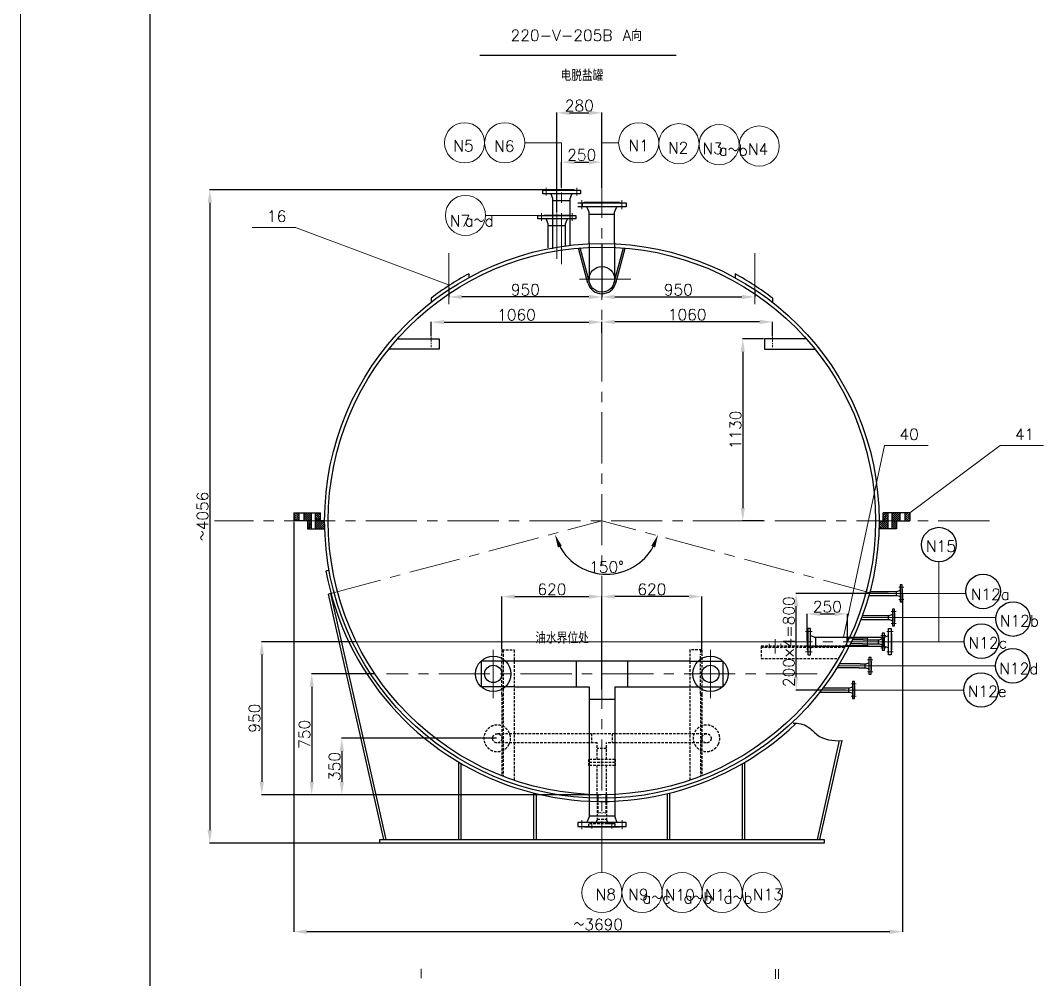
# Model space of a CAD drawing. Header units: millimetres. Extents: x 88585 to 143430, y -18275 to 16697.
# Drawn here: x 88585 to 94941, y 3338 to 9293 of the extents above; entities that cross this region are included whole.
import ezdxf
from ezdxf.enums import TextEntityAlignment as Align

# ---------------------------------------------------------------- set-up
doc = ezdxf.new("R2010")
doc.units = ezdxf.units.MM
doc.header["$PDMODE"] = 35
for name, pattern in [('CENTER', [50.8, 31.75, -6.35, 6.35, -6.35]), ('CENTERX2', [4, 2.5, -0.5, 0.5, -0.5]), ('DASHED2', [0.375, 0.25, -0.125])]:
    doc.linetypes.add(name, pattern=pattern)
doc.layers.get('Defpoints').update_dxf_attribs({"lineweight": 15})
for name, color, linetype, lineweight in [('Layer4', 7, 'Continuous', 15), ('中心线', 1, 'CENTERX2', 15), ('图层1', 3, 'Continuous', 15), ('图层2', 1, 'CENTER', 15), ('粗实线', 250, 'Continuous', 30), ('虚线', 6, 'DASHED2', 15)]:
    doc.layers.add(name, color=color, linetype=linetype, lineweight=lineweight)
doc.layers.add('细线', color=7, linetype='Continuous')
doc.styles.get("Standard").update_dxf_attribs({"font": 'txt.shx', "height": 70, "bigfont": 'hzj.shx'})
doc.linetypes.add('ZIGZAG', pattern='A,0.00254,-5.08,[131,ltypeshp.shx,S=5.08,R=0,X=-5.08,Y=0],-10.16,[131,ltypeshp.shx,S=5.08,R=180,X=5.08,Y=0],-5.08', length=20.32254)
doc.dimstyles.new('ISO-25', dxfattribs={"dimtxt": 2.5, "dimasz": 80, "dimexe": 1.25, "dimexo": 10.625, "dimgap": 20, "dimtad": 1, "dimtxsty": 'Standard', "dimcen": 2.5, "dimadec": 0, "dimazin": 0, "dimtfac": 1, "dimtmove": 0, "dimatfit": 3, "dimfxl": 0, "dimarcsym": 0})
doc.dimstyles.new('ISO-25$0', dxfattribs={"dimscale": 0.5, "dimtxt": 400, "dimasz": 3, "dimexe": 0.5, "dimexo": 0.625, "dimgap": 3, "dimtad": 1, "dimzin": 9, "dimdsep": 46, "dimtxsty": 'Standard', "dimcen": 2.5, "dimadec": 0, "dimazin": 0, "dimtfac": 1, "dimtmove": 0, "dimatfit": 3, "dimfxl": 0, "dimtolj": 1, "dimtzin": 0, "dimarcsym": 0})

# ---------------------------------------------------------------- blocks, each defined once
blk = doc.blocks.new('*D119')
at = {"layer": 'Defpoints', "color": 0}
for p in [(92197.1, 5716.1), (92817.6, 5385.4), (92197.1, 5235.9)]:
    blk.add_point(p, dxfattribs=at)
at = {"layer": '图层1', "color": 0, "lineweight": -2}
for p, q in [((92197.1, 5240.9), (92197.1, 5717.4)), ((92737.6, 5716.1), (92277.1, 5716.1)), ((92817.6, 5390.4), (92817.6, 5717.4))]:
    blk.add_line(p, q, dxfattribs=at)
at = {"layer": '图层1', "color": 0}
for points in [[(92277.1, 5729.5), (92277.1, 5702.8), (92197.1, 5716.1)], [(92737.6, 5729.5), (92737.6, 5702.8), (92817.6, 5716.1)]]:
    blk.add_solid(points, dxfattribs=at)
at = {"layer": '图层1', "color": 0, "insert": (92507.3, 5761.1), "char_height": 70, "attachment_point": 5}
blk.add_mtext('620', dxfattribs=at)
blk = doc.blocks.new('*D120')
at = {"layer": 'Defpoints', "color": 0}
for p in [(92197.1, 5715.8), (91576.6, 5385.4), (92197.1, 5136.2)]:
    blk.add_point(p, dxfattribs=at)
at = {"layer": '图层1', "color": 0, "lineweight": -2}
for p, q in [((91576.6, 5390.4), (91576.6, 5717.1)), ((91656.6, 5715.8), (92117.1, 5715.8)), ((92197.1, 5141.2), (92197.1, 5717.1))]:
    blk.add_line(p, q, dxfattribs=at)
at = {"layer": '图层1', "color": 0}
for points in [[(91656.6, 5729.1), (91656.6, 5702.5), (91576.6, 5715.8)], [(92117.1, 5729.1), (92117.1, 5702.5), (92197.1, 5715.8)]]:
    blk.add_solid(points, dxfattribs=at)
at = {"layer": '图层1', "color": 0, "insert": (91886.8, 5760.8), "char_height": 70, "attachment_point": 5}
blk.add_mtext('620', dxfattribs=at)
blk = doc.blocks.new('*D121')
at = {"layer": 'Defpoints', "color": 0}
for p in [(93207.1, 7315.9), (93072.5, 6185.9), (93207.1, 6185.9)]:
    blk.add_point(p, dxfattribs=at)
at = {"layer": '图层1', "color": 0, "lineweight": -2}
for p, q in [((93202.1, 7315.9), (93071.2, 7315.9)), ((93072.5, 7235.9), (93072.5, 6265.9)), ((93202.1, 6185.9), (93071.2, 6185.9))]:
    blk.add_line(p, q, dxfattribs=at)
at = {"layer": '图层1', "color": 0}
for points in [[(93059.2, 7235.9), (93085.8, 7235.9), (93072.5, 7315.9)], [(93059.2, 6265.9), (93085.8, 6265.9), (93072.5, 6185.9)]]:
    blk.add_solid(points, dxfattribs=at)
at = {"layer": '图层1', "color": 0, "insert": (93027.5, 6750.9), "char_height": 70, "attachment_point": 5, "rotation": 90}
blk.add_mtext('1130', dxfattribs=at)
blk = doc.blocks.new('*D122')
at = {"layer": 'Defpoints', "color": 0}
for p in [(92197.1, 7421.3), (92197.1, 7348.3), (93257.1, 7328.3)]:
    blk.add_point(p, dxfattribs=at)
at = {"layer": '图层1', "color": 0, "lineweight": -2}
for p, q in [((92197.1, 7353.3), (92197.1, 7422.5)), ((93177.1, 7421.3), (92277.1, 7421.3)), ((93257.1, 7333.3), (93257.1, 7422.5))]:
    blk.add_line(p, q, dxfattribs=at)
at = {"layer": '图层1', "color": 0}
for points in [[(92277.1, 7434.6), (92277.1, 7408), (92197.1, 7421.3)], [(93177.1, 7434.6), (93177.1, 7408), (93257.1, 7421.3)]]:
    blk.add_solid(points, dxfattribs=at)
at = {"layer": '图层1', "color": 0, "insert": (92727.1, 7466.3), "char_height": 70, "attachment_point": 5}
blk.add_mtext('1060', dxfattribs=at)
blk = doc.blocks.new('*D123')
at = {"layer": 'Defpoints', "color": 0}
for p in [(92197.1, 7420), (91137.1, 7328.3), (92197.1, 7353.3)]:
    blk.add_point(p, dxfattribs=at)
at = {"layer": '图层1', "color": 0, "lineweight": -2}
for p, q in [((91137.1, 7333.3), (91137.1, 7421.3)), ((91217.1, 7420), (92117.1, 7420)), ((92197.1, 7358.3), (92197.1, 7421.3))]:
    blk.add_line(p, q, dxfattribs=at)
at = {"layer": '图层1', "color": 0}
for points in [[(91217.1, 7433.4), (91217.1, 7406.7), (91137.1, 7420)], [(92117.1, 7433.4), (92117.1, 7406.7), (92197.1, 7420)]]:
    blk.add_solid(points, dxfattribs=at)
at = {"layer": '图层1', "color": 0, "insert": (91667.1, 7465), "char_height": 70, "attachment_point": 5}
blk.add_mtext('1060', dxfattribs=at)
blk = doc.blocks.new('*D136')
at = {"layer": 'Defpoints', "color": 0}
for p in [(92197.1, 8413), (91947.1, 8251.5), (92197.1, 8248.8)]:
    blk.add_point(p, dxfattribs=at)
at = {"layer": '图层1', "color": 0, "lineweight": -2}
for p, q in [((91947.1, 8256.5), (91947.1, 8414.3)), ((92027.1, 8413), (92117.1, 8413)), ((92197.1, 8253.8), (92197.1, 8414.3))]:
    blk.add_line(p, q, dxfattribs=at)
at = {"layer": '图层1', "color": 0}
for points in [[(92027.1, 8426.3), (92027.1, 8399.7), (91947.1, 8413)], [(92117.1, 8426.3), (92117.1, 8399.7), (92197.1, 8413)]]:
    blk.add_solid(points, dxfattribs=at)
at = {"layer": '图层1', "color": 0, "insert": (92072.1, 8458), "char_height": 70, "attachment_point": 5}
blk.add_mtext('250', dxfattribs=at)
blk = doc.blocks.new('*D139')
at = {"layer": 'Defpoints', "color": 0}
for p in [(92197.1, 7907.9), (91247.1, 7638.9), (91247.1, 7576.3)]:
    blk.add_point(p, dxfattribs=at)
at = {"layer": '图层1', "color": 0, "lineweight": -2}
for p, q in [((92197.1, 7902.9), (92197.1, 7575.1)), ((91247.1, 7633.9), (91247.1, 7575.1)), ((92117.1, 7576.3), (91327.1, 7576.3))]:
    blk.add_line(p, q, dxfattribs=at)
at = {"layer": '图层1', "color": 0}
for points in [[(91327.1, 7589.7), (91327.1, 7563), (91247.1, 7576.3)], [(92117.1, 7589.7), (92117.1, 7563), (92197.1, 7576.3)]]:
    blk.add_solid(points, dxfattribs=at)
at = {"layer": '图层1', "color": 0, "insert": (91722.1, 7621.3), "char_height": 70, "attachment_point": 5}
blk.add_mtext('950', dxfattribs=at)
blk = doc.blocks.new('*D140')
at = {"layer": 'Defpoints', "color": 0}
for p in [(92197.1, 7870.4), (93147.1, 7622.1), (93147.1, 7576.3)]:
    blk.add_point(p, dxfattribs=at)
at = {"layer": '图层1', "color": 0, "lineweight": -2}
for p, q in [((92197.1, 7865.4), (92197.1, 7575.1)), ((92277.1, 7576.3), (93067.1, 7576.3)), ((93147.1, 7617.1), (93147.1, 7575.1))]:
    blk.add_line(p, q, dxfattribs=at)
at = {"layer": '图层1', "color": 0}
for points in [[(92277.1, 7589.7), (92277.1, 7563), (92197.1, 7576.3)], [(93067.1, 7589.7), (93067.1, 7563), (93147.1, 7576.3)]]:
    blk.add_solid(points, dxfattribs=at)
at = {"layer": '图层1', "color": 0, "insert": (92672.1, 7621.3), "char_height": 70, "attachment_point": 5}
blk.add_mtext('950', dxfattribs=at)
blk = doc.blocks.new('*D253')
at = {"layer": 'Defpoints', "color": 0}
for p in [(90671.5, 5435.9), (90084.6, 4485.9), (92197.1, 4485.9)]:
    blk.add_point(p, dxfattribs=at)
at = {"layer": '图层1', "color": 0, "lineweight": -2}
for p, q in [((90666.5, 5435.9), (90083.4, 5435.9)), ((90084.6, 5355.9), (90084.6, 4565.9)), ((92192.1, 4485.9), (90083.4, 4485.9))]:
    blk.add_line(p, q, dxfattribs=at)
at = {"layer": '图层1', "color": 0}
for points in [[(90071.3, 5355.9), (90097.9, 5355.9), (90084.6, 5435.9)], [(90071.3, 4565.9), (90097.9, 4565.9), (90084.6, 4485.9)]]:
    blk.add_solid(points, dxfattribs=at)
at = {"layer": '图层1', "color": 0, "insert": (90039.6, 4960.9), "char_height": 70, "attachment_point": 5, "rotation": 90}
blk.add_mtext('950', dxfattribs=at)
blk = doc.blocks.new('*D254')
at = {"layer": 'Defpoints', "color": 0}
for p in [(90787.3, 5235.9), (90394.8, 4485.9), (92192.1, 4485.9)]:
    blk.add_point(p, dxfattribs=at)
at = {"layer": '图层1', "color": 0, "lineweight": -2}
for p, q in [((90782.3, 5235.9), (90393.6, 5235.9)), ((90394.8, 5155.9), (90394.8, 4565.9)), ((92187.1, 4485.9), (90393.6, 4485.9))]:
    blk.add_line(p, q, dxfattribs=at)
at = {"layer": '图层1', "color": 0}
for points in [[(90381.5, 5155.9), (90408.2, 5155.9), (90394.8, 5235.9)], [(90381.5, 4565.9), (90408.2, 4565.9), (90394.8, 4485.9)]]:
    blk.add_solid(points, dxfattribs=at)
at = {"layer": '图层1', "color": 0, "insert": (90349.8, 4860.9), "char_height": 70, "attachment_point": 5, "rotation": 90}
blk.add_mtext('750', dxfattribs=at)
blk = doc.blocks.new('*D255')
at = {"layer": 'Defpoints', "color": 0}
for p in [(92226.1, 6185.9), (92226.1, 6185.9), (92086.1, 5885.7), (90543.5, 5735), (93908.7, 5735)]:
    blk.add_point(p, dxfattribs=at)
at = {"layer": '图层1', "color": 0, "lineweight": -2}
blk.add_arc((92226.1, 6185.9), 331.2, 208.87181, 331.12819, dxfattribs=at)
at = {"layer": '图层1', "color": 0}
for points in [[(91923.7, 6021), (91948.4, 6030.9), (91906.1, 6100.2)], [(92503.8, 6030.9), (92528.5, 6021), (92546.1, 6100.2)]]:
    blk.add_solid(points, dxfattribs=at)
at = {"layer": '图层1', "color": 0, "insert": (92226.1, 5899.7), "char_height": 70, "attachment_point": 5}
blk.add_mtext('150°', dxfattribs=at)
blk = doc.blocks.new('*D256')
at = {"layer": 'Defpoints', "color": 0}
for p in [(93403.9, 5735.9), (93980.6, 5735.9), (93716.9, 5135.9)]:
    blk.add_point(p, dxfattribs=at)
at = {"layer": '图层1', "color": 0, "lineweight": -2}
for p, q in [((93975.6, 5735.9), (93402.6, 5735.9)), ((93403.9, 5215.9), (93403.9, 5655.9)), ((93711.9, 5135.9), (93402.6, 5135.9))]:
    blk.add_line(p, q, dxfattribs=at)
at = {"layer": '图层1', "color": 0}
for points in [[(93390.6, 5655.9), (93417.2, 5655.9), (93403.9, 5735.9)], [(93390.6, 5215.9), (93417.2, 5215.9), (93403.9, 5135.9)]]:
    blk.add_solid(points, dxfattribs=at)
at = {"layer": '图层1', "color": 0, "insert": (93358.9, 5435.9), "char_height": 70, "attachment_point": 5, "rotation": 90}
blk.add_mtext('200×4=800', dxfattribs=at)
blk = doc.blocks.new('*D272')
at = {"layer": 'Defpoints', "color": 0}
for p in [(93722.7, 5608.3), (93472.7, 5435.9), (93722.7, 5435.9)]:
    blk.add_point(p, dxfattribs=at)
at = {"layer": '图层1', "color": 0, "lineweight": -2}
for p, q in [((93472.7, 5440.9), (93472.7, 5609.5)), ((93552.7, 5608.3), (93642.7, 5608.3)), ((93722.7, 5440.9), (93722.7, 5609.5))]:
    blk.add_line(p, q, dxfattribs=at)
at = {"layer": '图层1', "color": 0}
for points in [[(93552.7, 5621.6), (93552.7, 5594.9), (93472.7, 5608.3)], [(93642.7, 5621.6), (93642.7, 5594.9), (93722.7, 5608.3)]]:
    blk.add_solid(points, dxfattribs=at)
at = {"layer": '图层1', "color": 0, "insert": (93597.7, 5653.3), "char_height": 70, "attachment_point": 5}
blk.add_mtext('250', dxfattribs=at)
blk = doc.blocks.new('*D301')
at = {"layer": 'Defpoints', "color": 0}
for p in [(91547.1, 4835.9), (90581.7, 4485.9), (92197.1, 4485.9)]:
    blk.add_point(p, dxfattribs=at)
at = {"layer": '图层1', "color": 0, "lineweight": -2}
for p, q in [((91542.1, 4835.9), (90580.4, 4835.9)), ((90581.7, 4755.9), (90581.7, 4565.9)), ((92192.1, 4485.9), (90580.4, 4485.9))]:
    blk.add_line(p, q, dxfattribs=at)
at = {"layer": '图层1', "color": 0}
for points in [[(90568.4, 4755.9), (90595, 4755.9), (90581.7, 4835.9)], [(90568.4, 4565.9), (90595, 4565.9), (90581.7, 4485.9)]]:
    blk.add_solid(points, dxfattribs=at)
at = {"layer": '图层1', "color": 0, "insert": (90536.7, 4660.9), "char_height": 70, "attachment_point": 5, "rotation": 90}
blk.add_mtext('350', dxfattribs=at)
blk = doc.blocks.new('*D302')
at = {"layer": 'Defpoints', "color": 0}
for p in [(92028.1, 8241.6), (89761.6, 4185.9), (93577.1, 4185.9)]:
    blk.add_point(p, dxfattribs=at)
at = {"layer": '图层1', "color": 0, "lineweight": -2}
for p, q in [((92023.1, 8241.6), (89760.4, 8241.6)), ((89761.6, 8161.6), (89761.6, 4265.9)), ((93572.1, 4185.9), (89760.4, 4185.9))]:
    blk.add_line(p, q, dxfattribs=at)
at = {"layer": '图层1', "color": 0}
for points in [[(89748.3, 8161.6), (89774.9, 8161.6), (89761.6, 8241.6)], [(89748.3, 4265.9), (89774.9, 4265.9), (89761.6, 4185.9)]]:
    blk.add_solid(points, dxfattribs=at)
at = {"layer": '图层1', "color": 0, "insert": (89716.6, 6213.8), "char_height": 70, "attachment_point": 5, "rotation": 90}
blk.add_mtext('～4056', dxfattribs=at)
blk = doc.blocks.new('*D305')
at = {"layer": 'Defpoints', "color": 0}
for p in [(90284.6, 6185.9), (94065.5, 5735.9), (90284.6, 3635)]:
    blk.add_point(p, dxfattribs=at)
at = {"layer": '图层1', "color": 0, "lineweight": -2}
for p, q in [((90284.6, 6180.9), (90284.6, 3633.8)), ((94065.5, 5730.9), (94065.5, 3633.8)), ((93985.5, 3635), (90364.6, 3635))]:
    blk.add_line(p, q, dxfattribs=at)
at = {"layer": '图层1', "color": 0}
for points in [[(90364.6, 3648.4), (90364.6, 3621.7), (90284.6, 3635)], [(93985.5, 3648.4), (93985.5, 3621.7), (94065.5, 3635)]]:
    blk.add_solid(points, dxfattribs=at)
at = {"layer": '图层1', "color": 0, "insert": (92175, 3680), "char_height": 70, "attachment_point": 5}
blk.add_mtext('～3690', dxfattribs=at)
blk = doc.blocks.new('*D307')
at = {"layer": 'Defpoints', "color": 0}
for p in [(92197.1, 8719.4), (92197.1, 8253.8), (91917.1, 8094.9)]:
    blk.add_point(p, dxfattribs=at)
at = {"layer": '图层1', "color": 0, "lineweight": -2}
for p, q in [((91917.1, 8099.9), (91917.1, 8720.7)), ((91997.1, 8719.4), (92117.1, 8719.4)), ((92197.1, 8258.8), (92197.1, 8720.7))]:
    blk.add_line(p, q, dxfattribs=at)
at = {"layer": '图层1', "color": 0}
for points in [[(91997.1, 8732.8), (91997.1, 8706.1), (91917.1, 8719.4)], [(92117.1, 8732.8), (92117.1, 8706.1), (92197.1, 8719.4)]]:
    blk.add_solid(points, dxfattribs=at)
at = {"layer": '图层1', "color": 0, "insert": (92057.1, 8764.4), "char_height": 70, "attachment_point": 5}
blk.add_mtext('280', dxfattribs=at)

msp = doc.modelspace()

# ---------------------------------------------------------------- hatches: boundary and pattern name
at = {"layer": '细线'}
h = msp.add_hatch(dxfattribs=at)
h.set_pattern_fill('ANSI31', color=256, scale=2.8125, style=0)
h.set_pattern_definition([(135, (89525.992, -20526.43), (6.3142426, 6.3142426), [])])
h.paths.add_polyline_path([(90418.731, 6185.9), (90418.731, 6236.125), (90450.151, 6236.125), (90450.151, 6185.9)])
h.paths.add_polyline_path([(90394.047, 6236.125), (90394.047, 6185.9), (90345.38, 6185.9), (90345.38, 6236.125)])
h.paths.add_polyline_path([(90314.874, 6185.9), (90284.618, 6185.9), (90284.618, 6236.125), (90314.874, 6236.125)])
h = msp.add_hatch(dxfattribs=at)
h.set_pattern_fill('ANSI31', color=256, scale=2.8125, style=0)
h.set_pattern_definition([(45, (94868.173, -20526.43), (-6.3142426, 6.3142426), [])])
h.paths.add_polyline_path([(93975.433, 6185.9), (93975.433, 6236.125), (93944.014, 6236.125), (93944.014, 6185.9)])
h.paths.add_polyline_path([(94000.117, 6236.125), (94000.117, 6185.9), (94048.785, 6185.9), (94048.785, 6236.125)])
h.paths.add_polyline_path([(94079.29, 6185.9), (94109.547, 6185.9), (94109.547, 6236.125), (94079.29, 6236.125)])
h = msp.add_hatch(dxfattribs=at)
h.set_pattern_fill('ANSI31', color=256, scale=2.8125, angle=90, style=0)
h.set_pattern_definition([(45, (89525.992, -20526.43), (6.3142426, -6.3142426), [])])
h.paths.add_polyline_path([(90475.082, 6185.9, 0.01710205), (90476.801, 6135.676), (90418.731, 6135.676), (90418.731, 6185.9)])
h.paths.add_polyline_path([(90394.047, 6135.676), (90367.696, 6135.676), (90367.696, 6185.9), (90394.047, 6185.9)])
h = msp.add_hatch(dxfattribs=at)
h.set_pattern_fill('ANSI31', color=256, scale=2.8125, angle=90, style=0)
h.set_pattern_definition([(135, (94868.173, -20526.43), (-6.3142426, -6.3142426), [])])
h.paths.add_polyline_path([(93919.082, 6185.9, -0.01710205), (93917.364, 6135.676), (93975.433, 6135.676), (93975.433, 6185.9)])
h.paths.add_polyline_path([(94000.117, 6135.676), (94026.468, 6135.676), (94026.468, 6185.9), (94000.117, 6185.9)])

# ---------------------------------------------------------------- linework, layer by layer
at = {"layer": 'Layer4'}
for p, q in [((90293.934, 8007.297), (90024.399, 8007.297)), ((90293.934, 8007.297), (91250.355, 7648.636)), ((93953.775, 6653.459), (93698.169, 5464.4)), ((94223.309, 6653.459), (93953.775, 6653.459)), ((94671.283, 6653.459), (94109.547, 6236.125)), ((94940.818, 6653.459), (94671.283, 6653.459))]:
    msp.add_line(p, q, dxfattribs=at)
at = {"layer": '图层1', "color": 7}
for p, q in [((88585.458, -2394.021), (88585.458, 16696.732)), ((91947.082, 8533.242), (91718.662, 8533.242)), ((91947.082, 8251.502), (91947.082, 8533.242)), ((92197.082, 8427.391), (92197.082, 8533.242)), ((92197.082, 8533.242), (92301.441, 8533.242)), ((94036.442, 5735.9), (94458.286, 5735.9)), ((93987.68, 5585.9), (94644.086, 5585.9)), ((93922.697, 5435.9), (94447.717, 5435.9)), ((93839.199, 5285.9), (94641.7, 5285.9)), ((93734.057, 5135.9), (94445.132, 5135.9)), ((92197.082, 4003.105), (92197.082, 4185.9))]:
    msp.add_line(p, q, dxfattribs=at)
at = {"layer": '图层1', "color": 0}
for p, q in [((91474.628, 8082.439), (91829.582, 8082.439)), ((94290.825, 5438.602), (94290.825, 5931.047))]:
    msp.add_line(p, q, dxfattribs=at)
at = {"layer": '图层1', "color": 7, "linetype": 'ZIGZAG', "ltscale": 6}
msp.add_line((93411.144, 5435.9), (90671.468, 5435.9), dxfattribs=at)
at = {"layer": '图层1', "color": 7}
for centre in [(91344.229, 8533.242), (91593.851, 8533.242), (92426.252, 8533.242), (92676.059, 8527.461), (92925.561, 8521.847), (93174.341, 8512.968), (91349.817, 8082.439), (92197.082, 3878.294), (92447.019, 3878.294), (92695.479, 3878.294), (92944.241, 3878.294), (93194.635, 3878.294)]:
    msp.add_circle(centre, 124.811, dxfattribs=at)
for centre, start, end in [((93726.705, 5458.7), 146.6015115, 213.3984885), ((93726.705, 5435.9), 146.6015115, 213.3984885), ((93726.705, 5413.1), 146.6015115, 213.3984885), ((93709.415, 5447.3), 326.6015115, 33.3984885), ((93709.415, 5424.5), 326.6015115, 33.3984885), ((93855.606, 5447.3), 146.6015115, 213.3984885), ((93855.606, 5424.5), 146.6015115, 213.3984885), ((93838.316, 5458.7), 326.6015115, 33.3984885), ((93838.316, 5435.9), 326.6015115, 33.3984885), ((93838.316, 5413.1), 326.6015115, 33.3984885), ((92174.282, 4381.95), 236.6015115, 303.3984885), ((92185.682, 4364.66), 56.6015115, 123.3984885), ((92197.082, 4381.95), 236.6015115, 303.3984885), ((92208.482, 4364.66), 56.6015115, 123.3984885), ((92219.882, 4381.95), 236.6015115, 303.3984885)]:
    msp.add_arc(centre, 10.355, start, end, dxfattribs=at)
at = {"layer": '图层2', "ltscale": 10}
for p, q in [((92197.082, 4003.105), (92197.082, 8427.391)), ((91947.082, 7779.891), (91947.082, 8251.502)), ((91917.082, 7812.247), (91917.082, 8094.916)), ((91247.082, 7530.529), (91247.082, 7873.277)), ((93147.082, 7530.529), (93147.082, 7873.277)), ((92376.59, 7685.9), (92017.574, 7685.9)), ((94604.19, 6185.9), (89789.975, 6185.9)), ((90514.44, 5735.037), (92197.082, 6185.9)), ((93879.725, 5735.037), (92197.082, 6185.9)), ((93865.46, 5735.9), (94065.46, 5735.9)), ((93817.571, 5585.9), (94017.571, 5585.9)), ((93235.697, 5394.717), (93235.697, 5422.256)), ((93272.697, 5362.463), (93272.697, 5452.337)), ((93309.697, 5394.717), (93309.697, 5422.256)), ((94013.79, 5435.9), (93411.144, 5435.9)), ((93753.837, 5435.9), (93953.837, 5435.9)), ((91522.582, 5085.902), (91522.582, 5385.899)), ((92871.582, 5085.9), (92871.582, 5385.9)), ((93672.204, 5285.9), (93872.204, 5285.9)), ((93534.057, 5235.9), (90860.108, 5235.9)), ((93569.483, 5135.9), (93769.483, 5135.9))]:
    msp.add_line(p, q, dxfattribs=at)
at = {"layer": '图层2', "color": 7, "ltscale": 2}
for p, q in [((91852.082, 8205.612), (91852.082, 8253.612)), ((92042.082, 8205.612), (92042.082, 8253.612)), ((92072.082, 8121.9), (92072.082, 8177.9)), ((92322.082, 8121.9), (92322.082, 8177.9)), ((91822.082, 8049.026), (91822.082, 8097.026)), ((92012.082, 8049.026), (92012.082, 8097.026)), ((94041.46, 5773.4), (94073.46, 5773.4)), ((94041.46, 5698.4), (94073.46, 5698.4)), ((93993.571, 5623.4), (94025.571, 5623.4)), ((93993.571, 5548.4), (94025.571, 5548.4)), ((93929.837, 5473.4), (93961.837, 5473.4)), ((93929.837, 5398.4), (93961.837, 5398.4)), ((93848.204, 5323.4), (93880.204, 5323.4)), ((93848.204, 5248.4), (93880.204, 5248.4)), ((93745.483, 5173.4), (93777.483, 5173.4)), ((93745.483, 5098.4), (93777.483, 5098.4)), ((92072.395, 4327.9), (92072.395, 4271.9)), ((92322.395, 4327.9), (92322.395, 4271.9))]:
    msp.add_line(p, q, dxfattribs=at)
at = {"layer": '图层2', "color": 7}
for p, q in [((91137.082, 7328.26), (91137.082, 7263.54)), ((93257.082, 7328.26), (93257.082, 7263.54))]:
    msp.add_line(p, q, dxfattribs=at)
at = {"layer": '图层2', "color": 7, "ltscale": 6}
for p, q in [((93502.697, 5498.4), (93462.697, 5498.4)), ((93967.174, 5498.4), (94007.174, 5498.4)), ((93502.697, 5373.4), (93462.697, 5373.4)), ((93967.174, 5373.4), (94007.174, 5373.4)), ((92134.582, 4315.9), (92134.582, 4275.9)), ((92259.582, 4315.9), (92259.582, 4275.9))]:
    msp.add_line(p, q, dxfattribs=at)
at = {"layer": '粗实线', "color": 7}
for p, q in [((89388.708, 16375.432), (89388.708, -2072.721)), ((91439.944, 9077.849), (92659.146, 9077.849)), ((91829.582, 8238.612), (92064.582, 8238.612)), ((91829.582, 8217.612), (91829.582, 8238.612)), ((92064.582, 8217.612), (91829.582, 8217.612)), ((91866.082, 8241.612), (92028.082, 8241.612)), ((91866.082, 8238.612), (91866.082, 8241.612)), ((91893.082, 8187.612), (91882.591, 8213.84)), ((92001.082, 8187.612), (92011.574, 8213.84)), ((92028.082, 8241.612), (92028.082, 8238.612)), ((92064.582, 8238.612), (92064.582, 8217.612)), ((91893.082, 7875.198), (91893.082, 8187.612)), ((91893.082, 8175.612), (92001.082, 8175.612)), ((92001.082, 7893.005), (92001.082, 8187.612)), ((92047.082, 8160.9), (92347.082, 8160.9)), ((92347.082, 8135.9), (92047.082, 8135.9)), ((92077.082, 8135.9), (92077.082, 8160.9)), ((92088.082, 8163.9), (92306.082, 8163.9)), ((92088.082, 8160.9), (92088.082, 8163.9)), ((92306.082, 8163.9), (92306.082, 8160.9)), ((92347.082, 8160.9), (92347.082, 8135.9)), ((91799.582, 8082.026), (92034.582, 8082.026)), ((91799.582, 8061.026), (91799.582, 8082.026)), ((91836.082, 8085.026), (91998.082, 8085.026)), ((91836.082, 8082.026), (91836.082, 8085.026)), ((91998.082, 8085.026), (91998.082, 8082.026)), ((92034.582, 8082.026), (92034.582, 8061.026)), ((92117.582, 8101.9), (92106.087, 8130.852)), ((92117.582, 7911.958), (92117.582, 8101.9)), ((92117.582, 8089.9), (92276.582, 8089.9)), ((92276.582, 8101.9), (92288.078, 8130.852)), ((92276.582, 7911.958), (92276.582, 8101.9)), ((92034.582, 8061.026), (91799.582, 8061.026)), ((91863.082, 8031.026), (91852.591, 8057.254)), ((91863.082, 7880.854), (91863.082, 8031.026)), ((91863.082, 8019.026), (91971.082, 8019.026)), ((91971.082, 8031.026), (91981.574, 8057.254)), ((91971.082, 7896.709), (91971.082, 8031.026)), ((92117.582, 7912.07), (92117.582, 7685.9)), ((92276.582, 7911.958), (92276.582, 7685.9)), ((92110.632, 7662.736), (92052.486, 7879.74)), ((92120.291, 7665.324), (92062.615, 7880.574)), ((92273.873, 7665.324), (92331.549, 7880.574)), ((92283.533, 7662.736), (92341.679, 7879.74)), ((91369.826, 7719.725), (91369.826, 7696.176)), ((93024.338, 7719.725), (93024.338, 7696.176)), ((91136.956, 7568.216), (91136.956, 7542.888)), ((93257.209, 7568.216), (93257.209, 7542.888)), ((93310.383, 7422.599), (93310.383, 7422.599)), ((90927.004, 7315.9), (91187.082, 7315.9)), ((91187.082, 7315.9), (91187.082, 7252.9)), ((93467.161, 7315.9), (93207.082, 7315.9)), ((93207.082, 7315.9), (93207.082, 7252.9)), ((91187.082, 7252.9), (90873.636, 7252.9)), ((93207.082, 7252.9), (93520.529, 7252.9)), ((90284.618, 6236.125), (90450.151, 6236.125)), ((90284.618, 6236.125), (90284.618, 6185.9)), ((90314.874, 6236.125), (90314.874, 6185.9)), ((90345.38, 6236.125), (90345.38, 6185.9)), ((90394.047, 6135.676), (90394.047, 6236.125)), ((90418.731, 6135.676), (90418.731, 6236.125)), ((90450.151, 6185.9), (90450.151, 6236.125)), ((93944.014, 6185.9), (93944.014, 6236.125)), ((94109.547, 6236.125), (93944.014, 6236.125)), ((93975.433, 6135.676), (93975.433, 6236.125)), ((94000.117, 6135.676), (94000.117, 6236.125)), ((94048.785, 6236.125), (94048.785, 6185.9)), ((94079.29, 6236.125), (94079.29, 6185.9)), ((94109.547, 6236.125), (94109.547, 6185.9)), ((90394.047, 6185.9), (90284.618, 6185.9)), ((90367.696, 6185.9), (90367.696, 6135.676)), ((90475.082, 6185.9), (90418.731, 6185.9)), ((93919.082, 6185.9), (93975.433, 6185.9)), ((94000.117, 6185.9), (94109.547, 6185.9)), ((94026.468, 6185.9), (94026.468, 6135.676)), ((90367.696, 6135.676), (90476.801, 6135.676)), ((94026.468, 6135.676), (93917.364, 6135.676)), ((90502.5, 5879.838), (90483.115, 5874.644)), ((94049.46, 5788.4), (94049.46, 5683.4)), ((94063.46, 5788.4), (94049.46, 5788.4)), ((94063.46, 5683.4), (94063.46, 5788.4)), ((90514.44, 5735.037), (90498.985, 5730.896)), ((90514.44, 5735.037), (90498.985, 5730.896)), ((90842.082, 4207.9), (90498.985, 5730.896)), ((90858.082, 4207.9), (90514.44, 5735.037)), ((93855.81, 5723.4), (94032.46, 5723.4)), ((93862.579, 5748.4), (94032.46, 5748.4)), ((94026.46, 5723.4), (94026.46, 5748.4)), ((94032.46, 5748.4), (94046.889, 5753.917)), ((94032.46, 5723.4), (94046.889, 5717.883)), ((94065.46, 5764.9), (94063.46, 5764.9)), ((94065.46, 5706.9), (94065.46, 5764.9)), ((94049.46, 5683.4), (94063.46, 5683.4)), ((94063.46, 5706.9), (94065.46, 5706.9)), ((93815.763, 5598.4), (93984.571, 5598.4)), ((93978.571, 5573.4), (93978.571, 5598.4)), ((93984.571, 5598.4), (93999, 5603.917)), ((94001.571, 5638.4), (94001.571, 5533.4)), ((94015.571, 5638.4), (94001.571, 5638.4)), ((94015.571, 5533.4), (94015.571, 5638.4)), ((94017.571, 5614.9), (94015.571, 5614.9)), ((94017.571, 5556.9), (94017.571, 5614.9)), ((93806.47, 5573.4), (93984.571, 5573.4)), ((93984.571, 5573.4), (93999, 5567.883)), ((94001.571, 5533.4), (94015.571, 5533.4)), ((94015.571, 5556.9), (94017.571, 5556.9)), ((93472.697, 5486.9), (93472.697, 5384.9)), ((93475.697, 5486.9), (93472.697, 5486.9)), ((93475.697, 5518.4), (93475.697, 5353.4)), ((93492.697, 5518.4), (93475.697, 5518.4)), ((93492.697, 5353.4), (93492.697, 5518.4)), ((93516.697, 5464.4), (93495.857, 5472.649)), ((93937.837, 5488.4), (93937.837, 5383.4)), ((93951.837, 5488.4), (93937.837, 5488.4)), ((93951.837, 5383.4), (93951.837, 5488.4)), ((93953.174, 5464.4), (93974.014, 5472.649)), ((93977.174, 5353.4), (93977.174, 5518.4)), ((93977.174, 5518.4), (93994.174, 5518.4)), ((93994.174, 5518.4), (93994.174, 5353.4)), ((93994.174, 5486.9), (93997.174, 5486.9)), ((93997.174, 5486.9), (93997.174, 5384.9)), ((93516.697, 5407.4), (93495.857, 5399.151)), ((93516.697, 5464.4), (93953.174, 5464.4)), ((93516.697, 5407.4), (93953.174, 5407.4)), ((93524.697, 5464.4), (93524.697, 5407.4)), ((93716.49, 5460.4), (93848.531, 5460.4)), ((93716.49, 5411.4), (93848.531, 5411.4)), ((93815.362, 5423.4), (93741.063, 5423.4)), ((93821.068, 5448.4), (93753.16, 5448.4)), ((93815.362, 5423.4), (93920.837, 5423.4)), ((93821.068, 5448.4), (93920.837, 5448.4)), ((93914.837, 5423.4), (93914.837, 5448.4)), ((93920.837, 5448.4), (93935.265, 5453.917)), ((93920.837, 5423.4), (93935.265, 5417.883)), ((93945.174, 5464.4), (93945.174, 5407.4)), ((93953.837, 5464.9), (93951.837, 5464.9)), ((93951.837, 5406.9), (93953.837, 5406.9)), ((93953.174, 5407.4), (93974.014, 5399.151)), ((93953.837, 5406.9), (93953.837, 5464.9)), ((93472.697, 5384.9), (93475.697, 5384.9)), ((93475.697, 5353.4), (93492.697, 5353.4)), ((93937.837, 5383.4), (93951.837, 5383.4)), ((93994.174, 5353.4), (93977.174, 5353.4)), ((93997.174, 5384.9), (93994.174, 5384.9)), ((91651.582, 5315.4), (91446.582, 5315.4)), ((91446.582, 5315.4), (91446.582, 5156.4)), ((92742.582, 5315.4), (91651.582, 5315.4)), ((92038.082, 5315.4), (92038.082, 5156.4)), ((92356.082, 5315.4), (92356.082, 5156.4)), ((92742.582, 5315.4), (92947.582, 5315.4)), ((92947.582, 5315.4), (92947.582, 5156.4)), ((93801.006, 5298.4), (93672.761, 5298.4)), ((93801.006, 5298.4), (93839.204, 5298.4)), ((93833.204, 5273.4), (93833.204, 5298.4)), ((93839.204, 5298.4), (93853.633, 5303.917)), ((93856.204, 5338.4), (93856.204, 5233.4)), ((93870.204, 5338.4), (93856.204, 5338.4)), ((93870.204, 5233.4), (93870.204, 5338.4)), ((93872.204, 5314.9), (93870.204, 5314.9)), ((93872.204, 5256.9), (93872.204, 5314.9)), ((93795.301, 5273.4), (93657.434, 5273.4)), ((93795.301, 5273.4), (93839.204, 5273.4)), ((93839.204, 5273.4), (93853.633, 5267.883)), ((93856.204, 5233.4), (93870.204, 5233.4)), ((93870.204, 5256.9), (93872.204, 5256.9)), ((91651.582, 5156.4), (91446.582, 5156.4)), ((91651.582, 5156.4), (92117.895, 5156.4)), ((92117.895, 5156.4), (92117.895, 4347.9)), ((92276.895, 5156.4), (92276.895, 4347.9)), ((92276.895, 5156.4), (92742.582, 5156.4)), ((92742.582, 5156.4), (92947.582, 5156.4)), ((93571.447, 5148.4), (93736.483, 5148.4)), ((93730.483, 5123.4), (93730.483, 5148.4)), ((93736.483, 5148.4), (93750.912, 5153.917)), ((93753.483, 5188.4), (93753.483, 5083.4)), ((93767.483, 5188.4), (93753.483, 5188.4)), ((93767.483, 5083.4), (93767.483, 5188.4)), ((93769.483, 5164.9), (93767.483, 5164.9)), ((93769.483, 5106.9), (93769.483, 5164.9)), ((93552.212, 5123.4), (93736.483, 5123.4)), ((93736.483, 5123.4), (93750.912, 5117.883)), ((93767.483, 5106.9), (93769.483, 5106.9)), ((92276.895, 5076.9), (92117.895, 5076.9)), ((93753.483, 5083.4), (93767.483, 5083.4)), ((93536.082, 4207.9), (93674.126, 4821.362)), ((93552.082, 4207.9), (93690.429, 4822.014)), ((91308.082, 4207.9), (91308.082, 4687.82)), ((91324.082, 4207.9), (91324.082, 4678.44)), ((93070.082, 4207.9), (93070.082, 4678.44)), ((93086.082, 4207.9), (93086.082, 4687.82)), ((91774.082, 4207.9), (91774.082, 4496.038)), ((91790.082, 4207.9), (91790.082, 4492.113)), ((92604.082, 4207.9), (92604.082, 4492.113)), ((92620.082, 4207.9), (92620.082, 4496.038)), ((92117.895, 4347.9), (92106.399, 4318.948)), ((92117.895, 4355.372), (92276.895, 4355.372)), ((92276.895, 4347.9), (92288.391, 4318.948)), ((92347.395, 4313.9), (92047.395, 4313.9)), ((92047.395, 4313.9), (92047.395, 4288.9)), ((92047.395, 4288.9), (92347.395, 4288.9)), ((92088.395, 4288.9), (92088.395, 4285.9)), ((92088.395, 4285.9), (92306.395, 4285.9)), ((92146.082, 4288.9), (92146.082, 4285.9)), ((92146.082, 4285.9), (92248.082, 4285.9)), ((92306.395, 4285.9), (92306.395, 4288.9)), ((92347.395, 4288.9), (92347.395, 4313.9)), ((90817.082, 4185.9), (90817.082, 4207.9)), ((90817.082, 4207.9), (93577.082, 4207.9)), ((93577.082, 4207.9), (93577.082, 4185.9)), ((93577.082, 4185.9), (90817.082, 4185.9))]:
    msp.add_line(p, q, dxfattribs=at)
for centre, radius in [((92197.082, 6185.9), 1722), ((92197.082, 6185.9), 1700), ((92197.082, 7685.9), 79.5), ((94290.825, 6038.535), 107.488), ((94565.057, 5748.296), 107.488), ((94751.168, 5576.574), 107.488), ((94555.171, 5438.602), 107.488), ((91522.582, 5235.9), 110), ((92871.582, 5235.9), 110), ((94749.188, 5285.9), 107.488), ((91522.582, 5235.9), 54), ((92871.582, 5235.9), 54), ((94552.62, 5135.9), 107.488)]:
    msp.add_circle(centre, radius, dxfattribs=at)
for centre, radius, start, end in [((91877.02, 8211.612), 6, 21.8014095, 90), ((92017.145, 8211.612), 6, 90, 158.1985905), ((92098.651, 8127.9), 8, 21.655989, 90), ((92295.513, 8127.9), 8, 90, 158.344011), ((91847.02, 8055.026), 6, 21.8014095, 90), ((91987.145, 8055.026), 6, 90, 158.1985905), ((92197.082, 6193.506), 1736, 118.4590102, 127.6381139), ((92197.082, 6193.506), 1736, 52.3618861, 61.5409898), ((92197.082, 7685.9), 89.5, 195, 345), ((92197.082, 6185.9), 1742, 190.2927457, 313.866211), ((94045.46, 5757.653), 4, 290.9245017, 0), ((94045.46, 5714.147), 4, 0, 69.0754983), ((93997.571, 5607.653), 4, 290.9245017, 0), ((93997.571, 5564.147), 4, 0, 69.0754983), ((93497.697, 5477.299), 5, 180, 248.4046896), ((93972.174, 5477.299), 5, 291.5953104, 0), ((93933.837, 5457.653), 4, 290.9245017, 0), ((93933.837, 5414.147), 4, 0, 69.0754983), ((93497.697, 5394.502), 5, 111.5953104, 180), ((93972.174, 5394.502), 5, 0, 68.4046896), ((93852.204, 5307.653), 4, 290.9245017, 0), ((93852.204, 5264.147), 4, 0, 69.0754983), ((93749.483, 5157.653), 4, 290.9245017, 0), ((93749.483, 5114.147), 4, 0, 69.0754983), ((92098.964, 4321.9), 8, 270, 338.344011), ((92295.826, 4321.9), 8, 201.655989, 270)]:
    msp.add_arc(centre, radius, start, end, dxfattribs=at)
msp.add_open_spline([(93384.838, 4930.823), (93418.406, 4930.434), (93473.966, 4921.208), (93551.946, 4828.88), (93631.09, 4818.643), (93690.429, 4822.014)], degree=3, knots=[65.8198736, 65.8198736, 65.8198736, 65.8198736, 162.73460927, 236.98640198, 405.517373, 405.517373, 405.517373, 405.517373], dxfattribs=at)
at = {"layer": '虚线', "color": 7, "lineweight": -2, "ltscale": 64}
for p, q in [((93707.409, 5407.4), (93185.697, 5407.4)), ((93185.697, 5407.4), (93185.697, 5332.4)), ((91576.582, 5385.4), (91576.582, 5363.488)), ((91576.582, 5385.4), (91651.582, 5385.4)), ((91576.582, 5108.312), (91576.582, 5363.488)), ((91584.582, 5385.4), (91584.582, 5358.182)), ((91584.582, 5358.182), (91584.582, 5113.619)), ((91651.582, 5385.4), (91651.582, 4575.798)), ((92742.582, 5385.4), (92742.582, 4575.798)), ((92817.582, 5385.4), (92742.582, 5385.4)), ((92809.582, 5385.4), (92809.582, 5357.735)), ((92809.582, 5114.065), (92809.582, 5357.735)), ((92817.582, 5385.4), (92817.582, 5363.1)), ((92817.582, 5363.1), (92817.582, 5108.701)), ((93704.205, 5399.4), (93185.697, 5399.4)), ((93185.697, 5332.4), (93667.299, 5332.4)), ((91576.582, 5108.312), (91576.582, 4603.187)), ((91584.582, 5113.619), (91584.582, 4600.074)), ((92809.582, 5114.065), (92809.582, 4600.074)), ((92817.582, 5108.701), (92817.582, 4603.187)), ((92117.895, 4864.4), (91547.082, 4864.4)), ((92276.895, 4864.4), (92117.895, 4864.4)), ((92133.082, 4864.4), (92133.082, 4807.4)), ((92261.082, 4864.4), (92261.082, 4807.4)), ((92847.082, 4864.4), (92276.895, 4864.4)), ((92117.895, 4807.4), (91547.082, 4807.4)), ((92168.582, 4807.4), (92117.895, 4807.4)), ((92168.582, 4704.9), (92168.582, 4807.4)), ((92225.582, 4771.9), (92168.582, 4771.9)), ((92276.895, 4807.4), (92225.582, 4807.4)), ((92225.582, 4704.9), (92225.582, 4807.4)), ((92847.082, 4807.4), (92276.895, 4807.4)), ((92279.582, 4704.9), (92114.582, 4704.9)), ((92114.582, 4704.9), (92114.582, 4666.9)), ((92279.582, 4704.9), (92279.582, 4666.9)), ((92279.582, 4685.9), (92114.582, 4685.9)), ((92279.582, 4666.9), (92114.582, 4666.9)), ((92168.582, 4485.9), (92168.582, 4666.9)), ((92225.582, 4485.9), (92225.582, 4666.9)), ((92168.582, 4485.9), (92168.582, 4329.9)), ((92172.582, 4486.077), (92172.582, 4371.735)), ((92221.582, 4486.077), (92221.582, 4371.735)), ((92225.582, 4485.9), (92225.582, 4329.9)), ((92168.582, 4329.9), (92160.333, 4309.06)), ((92168.582, 4333.372), (92225.582, 4333.372)), ((92225.582, 4329.9), (92233.832, 4309.06)), ((92279.582, 4305.9), (92114.582, 4305.9)), ((92114.582, 4305.9), (92114.582, 4288.9)), ((92114.582, 4288.9), (92279.582, 4288.9)), ((92248.082, 4285.9), (92248.082, 4288.9)), ((92279.582, 4288.9), (92279.582, 4305.9))]:
    msp.add_line(p, q, dxfattribs=at)
for centre in [(91547.082, 4835.9), (92847.082, 4835.9)]:
    msp.add_circle(centre, 28.5, dxfattribs=at)
for centre, radius, start, end in [((91547.082, 4835.9), 82.5, 333.7413401, 206.2586599), ((92847.082, 4835.9), 82.5, 333.7413401, 206.2586599), ((91547.082, 4835.9), 82.5, 206.2586599, 333.7413401), ((92847.082, 4835.9), 82.5, 206.2586599, 333.7413401), ((92155.684, 4310.9), 5, 270, 338.4046896), ((92238.481, 4310.9), 5, 201.5953104, 270)]:
    msp.add_arc(centre, radius, start, end, dxfattribs=at)

# ---------------------------------------------------------------- texts
at = {"layer": '中心线', "color": 7}
for s, p in [('220-V-205B A向', (92038.147, 9204.357)), ('电脱盐罐', (92073.387, 8955.72))]:
    msp.add_text(s, height=70, dxfattribs=at).set_placement(p, align=Align.MIDDLE)
for s, p in [('N5', (91274.682, 8479.51)), ('N6', (91528.3, 8477.962)), ('N1', (92363.223, 8481.209)), ('N2', (92608.546, 8467.95)), ('N3', (92822.722, 8463.835)), ('a～b', (92923.08, 8453.574)), ('N4', (93104.959, 8458.357)), ('16', (90116.728, 8042.134)), ('N7', (91253.017, 8014.166)), ('a～d', (91344.518, 8014.166)), ('40', (94046.104, 6688.297)), ('41', (94763.612, 6688.297)), ('N15', (94211, 5993.411)), ('N12a', (94489.021, 5694.958)), ('N12b', (94669.747, 5530.921)), ('油水界位处', (91783.59, 5424.283)), ('N12c', (94475.346, 5393.478)), ('N12d', (94666.539, 5233.741)), ('N12e', (94470.837, 5092.76)), ('N8', (92158.549, 3831.487)), ('N9', (92361.012, 3831.487)), ('N10', (92588.748, 3828.764)), ('a～b', (92704.227, 3810.021)), ('N11', (92837.51, 3828.764)), ('a～b', (92952.989, 3810.021)), ('N13', (93135.132, 3831.487)), ('a～c', (92448.867, 3810.021)), ('Ⅰ', (91040.761, 3338.529)), ('Ⅱ', (93251.558, 3334.647))]:
    msp.add_text(s, height=70, dxfattribs=at).set_placement(p)

# ---------------------------------------------------------------- dimensions: what is measured, and where the dimension line sits
at = {"layer": '图层1', "color": 7}
for base, p1, p2, picture, middle in [((92197.082, 8719.417), (91917.082, 8094.916), (92197.082, 8253.846), '*D307', (92057.082, 8764.417)), ((91247.082, 7576.319), (92197.082, 7907.9), (91247.082, 7638.896), '*D139', (91722.082, 7621.319)), ((93147.082, 7576.319), (92197.082, 7870.4), (93147.082, 7622.14), '*D140', (92672.082, 7621.319)), ((93722.697, 5608.264), (93472.697, 5435.9), (93722.697, 5435.9), '*D272', (93597.697, 5653.264))]:
    dim = msp.add_linear_dim(base=base, p1=p1, p2=p2, dimstyle='ISO-25$0', override={"dimscale": 1, "dimtxt": 80, "dimasz": 80, "dimexe": 1.25, "dimexo": 5, "dimgap": 10, "dimzin": 8, "dimdsep": 44, "dimtxsty": 'Standard', "dimtolj": 0, "dimtzin": 8}, dxfattribs=at)
    dim.commit()
    dim.dimension.update_dxf_attribs({"geometry": picture, "text_midpoint": middle})
dim = msp.add_linear_dim(base=(92197.082, 8413.003), p1=(91947.082, 8251.502), p2=(92197.082, 8248.846), dimstyle='ISO-25$0', override={"dimscale": 1, "dimtxt": 80, "dimasz": 80, "dimexe": 1.25, "dimexo": 5, "dimgap": 10, "dimzin": 8, "dimdsep": 44, "dimtxsty": 'Standard', "dimtolj": 0, "dimtzin": 8}, dxfattribs=at)
dim.commit()
dim.dimension.update_dxf_attribs({"geometry": '*D136', "text_midpoint": (92072.082, 8413.003), "dimtype": 160})
for base, p1, p2, angle, text, picture, middle in [((89761.611, 4185.9), (92028.082, 8241.612), (93577.082, 4185.9), 90, '～4056', '*D302', (89716.611, 6213.756)), ((92197.082, 5715.811), (91576.582, 5385.4), (92197.082, 5136.213), 180, '620', '*D120', (91886.832, 5760.811)), ((92197.082, 5716.123), (92817.582, 5385.4), (92197.082, 5235.9), 180, '620', '*D119', (92507.332, 5761.123)), ((93403.885, 5735.9), (93716.899, 5135.9), (93980.634, 5735.9), 90, '200×4=800', '*D256', (93358.885, 5435.9))]:
    dim = msp.add_linear_dim(base=base, p1=p1, p2=p2, angle=angle, text=text, dimstyle='ISO-25$0', override={"dimscale": 1, "dimtxt": 80, "dimasz": 80, "dimexe": 1.25, "dimexo": 5, "dimgap": 10, "dimzin": 8, "dimdsep": 44, "dimtxsty": 'Standard', "dimtolj": 0, "dimtzin": 8}, dxfattribs=at)
    dim.commit()
    dim.dimension.update_dxf_attribs({"geometry": picture, "text_midpoint": middle})
for base, p1, p2, angle, picture, middle in [((92197.082, 7420.048), (91137.082, 7328.26), (92197.082, 7353.26), 180, '*D123', (91667.082, 7465.048)), ((92197.082, 7421.298), (93257.082, 7328.26), (92197.082, 7348.26), 180, '*D122', (92727.082, 7466.298)), ((93072.489, 6185.9), (93207.082, 7315.9), (93207.082, 6185.9), 90, '*D121', (93027.489, 6750.9)), ((90084.612, 4485.9), (90671.468, 5435.9), (92197.082, 4485.9), 90, '*D253', (90039.612, 4960.9)), ((90394.83, 4485.9), (90787.295, 5235.9), (92192.082, 4485.9), 90, '*D254', (90349.83, 4860.9)), ((90581.694, 4485.9), (91547.082, 4835.9), (92197.082, 4485.9), 90, '*D301', (90536.694, 4660.9))]:
    dim = msp.add_linear_dim(base=base, p1=p1, p2=p2, angle=angle, dimstyle='ISO-25$0', override={"dimscale": 1, "dimtxt": 80, "dimasz": 80, "dimexe": 1.25, "dimexo": 5, "dimgap": 10, "dimzin": 8, "dimdsep": 44, "dimtxsty": 'Standard', "dimtolj": 0, "dimtzin": 8}, dxfattribs=at)
    dim.commit()
    dim.dimension.update_dxf_attribs({"geometry": picture, "text_midpoint": middle})
dim = msp.add_linear_dim(base=(90284.618, 3635.03), p1=(94065.46, 5735.9), p2=(90284.618, 6185.9), text='～3690', dimstyle='ISO-25$0', override={"dimscale": 1, "dimtxt": 80, "dimasz": 80, "dimexe": 1.25, "dimexo": 5, "dimgap": 10, "dimzin": 8, "dimdsep": 44, "dimtxsty": 'Standard', "dimtolj": 0, "dimtzin": 8}, dxfattribs=at)
dim.commit()
dim.dimension.update_dxf_attribs({"geometry": '*D305', "text_midpoint": (92175.039, 3635.03), "dimtype": 160})
dim = msp.add_angular_dim_2l(base=(92086.113, 5885.696), line1=((93908.743, 5735.037), (92226.1, 6185.9)), line2=((90543.458, 5735.037), (92226.1, 6185.9)), dimstyle='ISO-25', override={"dimtxt": 80, "dimexo": 5, "dimgap": 10, "dimtxsty": 'Standard'}, dxfattribs=at)
dim.commit()
dim.dimension.update_dxf_attribs({"geometry": '*D255', "text_midpoint": (92226.1, 5899.662)})

doc.saveas('drawing.dxf')
